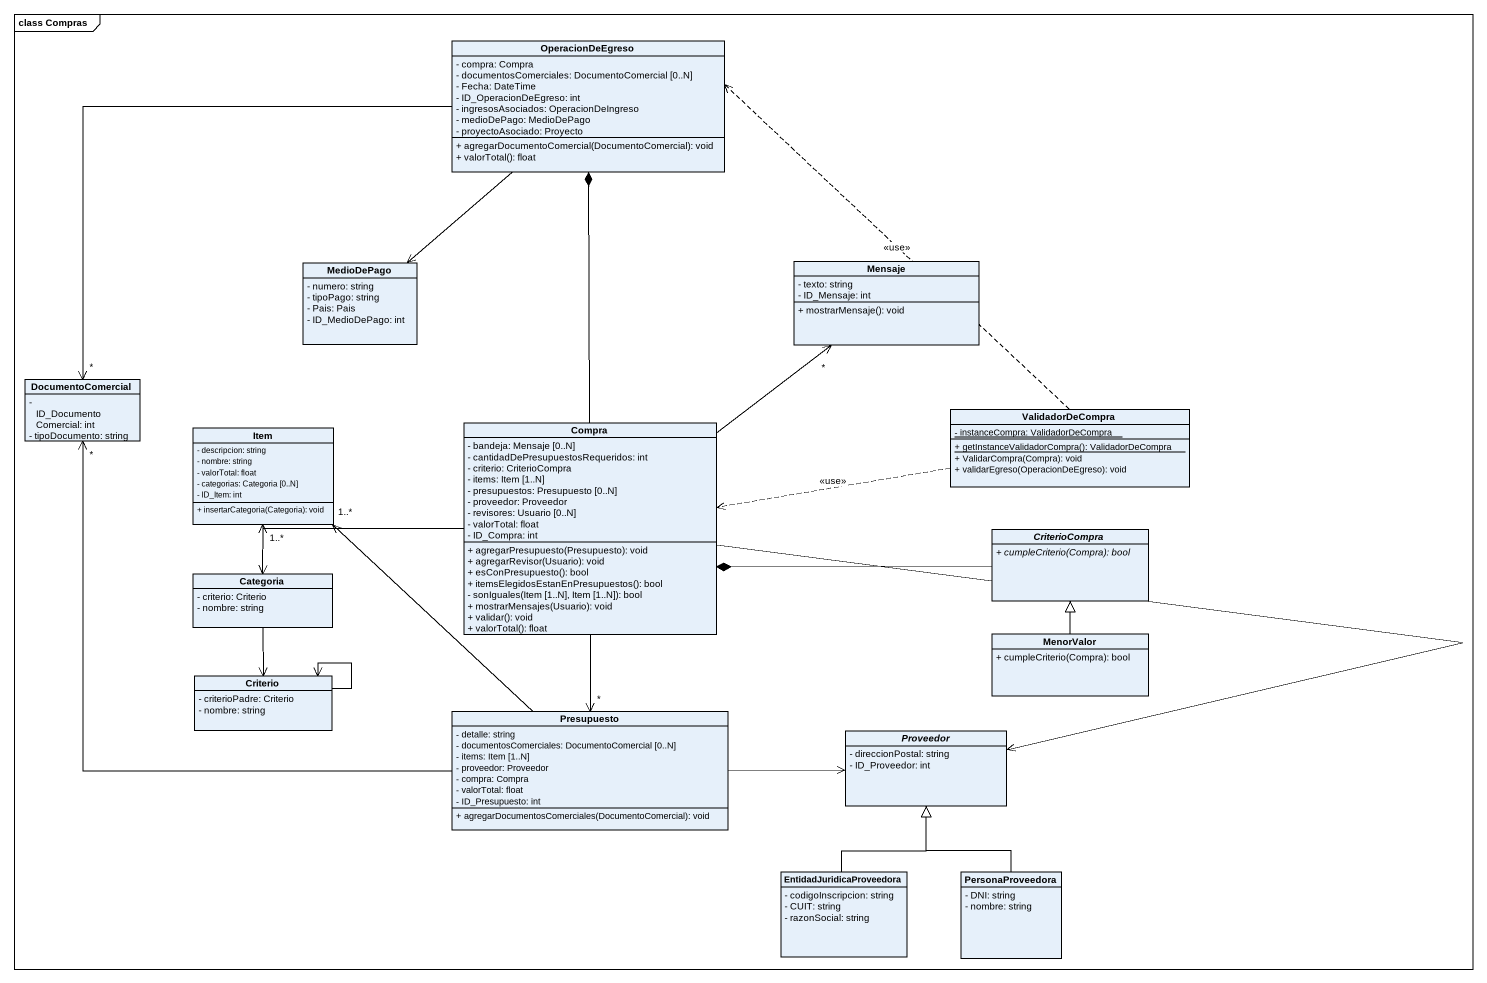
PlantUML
@startuml
mainframe class Compras
hide circle
hide empty members
skinparam classAttributeIconSize 0
class OperacionDeEgreso {
  - compra: Compra
  - documentosComerciales: DocumentoComercial [0..N]
  - Fecha: DateTime
  - ID_OperacionDeEgreso: int
  - ingresosAsociados: OperacionDeIngreso
  - medioDePago: MedioDePago
  - proyectoAsociado: Proyecto
  + agregarDocumentoComercial(DocumentoComercial): void
  + valorTotal(): float
}
class MedioDePago {
  - numero: string
  - tipoPago: string
  - Pais: Pais
  - ID_MedioDePago: int
}
class Mensaje {
  - texto: string
  - ID_Mensaje: int
  + mostrarMensaje(): void
}
class DocumentoComercial {
  - ID_DocumentoComercial: int
  - tipoDocumento: string
}
class ValidadorDeCompra {
  {static} - instanceCompra: ValidadorDeCompra
  {static} + getInstanceValidadorCompra(): ValidadorDeCompra
  + ValidarCompra(Compra): void
  + validarEgreso(OperacionDeEgreso): void
}
class Item {
  - descripcion: string
  - nombre: string
  - valorTotal: float
  - categorias: Categoria [0..N]
  - ID_Item: int
  + insertarCategoria(Categoria): void
}
class Compra {
  - bandeja: Mensaje [0..N]
  - cantidadDePresupuestosRequeridos: int
  - criterio: CriterioCompra
  - items: Item [1..N]
  - presupuestos: Presupuesto [0..N]
  - proveedor: Proveedor
  - revisores: Usuario [0..N]
  - valorTotal: float
  - ID_Compra: int
  + agregarPresupuesto(Presupuesto): void
  + agregarRevisor(Usuario): void
  + esConPresupuesto(): bool
  + itemsElegidosEstanEnPresupuestos(): bool
  - sonIguales(Item [1..N], Item [1..N]): bool
  + mostrarMensajes(Usuario): void
  + validar(): void
  + valorTotal(): float
}
abstract class CriterioCompra {
  {abstract} + cumpleCriterio(Compra): bool
}
class Categoria {
  - criterio: Criterio
  - nombre: string
}
class MenorValor {
  + cumpleCriterio(Compra): bool
}
class Criterio {
  - criterioPadre: Criterio
  - nombre: string
}
class Presupuesto {
  - detalle: string
  - documentosComerciales: DocumentoComercial [0..N]
  - items: Item [1..N]
  - proveedor: Proveedor
  - compra: Compra
  - valorTotal: float
  - ID_Presupuesto: int
  + agregarDocumentosComerciales(DocumentoComercial): void
}
abstract class Proveedor {
  - direccionPostal: string
  - ID_Proveedor: int
}
class EntidadJuridicaProveedora {
  - codigoInscripcion: string
  - CUIT: string
  - razonSocial: string
}
class PersonaProveedora {
  - DNI: string
  - nombre: string
}
OperacionDeEgreso --> MedioDePago
OperacionDeEgreso --> "*" DocumentoComercial
DocumentoComercial "*" <-- Presupuesto
ValidadorDeCompra .up.> OperacionDeEgreso : <<use>>
ValidadorDeCompra .left.> Compra : <<use>>
Item "1..*" <-right- Compra
Item "1..*" <-- Presupuesto
Compra -up-* OperacionDeEgreso
Compra -up-> "*" Mensaje
Compra --> "*" Presupuesto
CriterioCompra -left-* Compra
Categoria <-up- Item
Categoria --> Criterio
MenorValor -up-|> CriterioCompra
Criterio --> Criterio
Presupuesto -right-> Proveedor
Proveedor <-up- Compra
EntidadJuridicaProveedora -up-|> Proveedor
PersonaProveedora -up-|> Proveedor
@enduml
